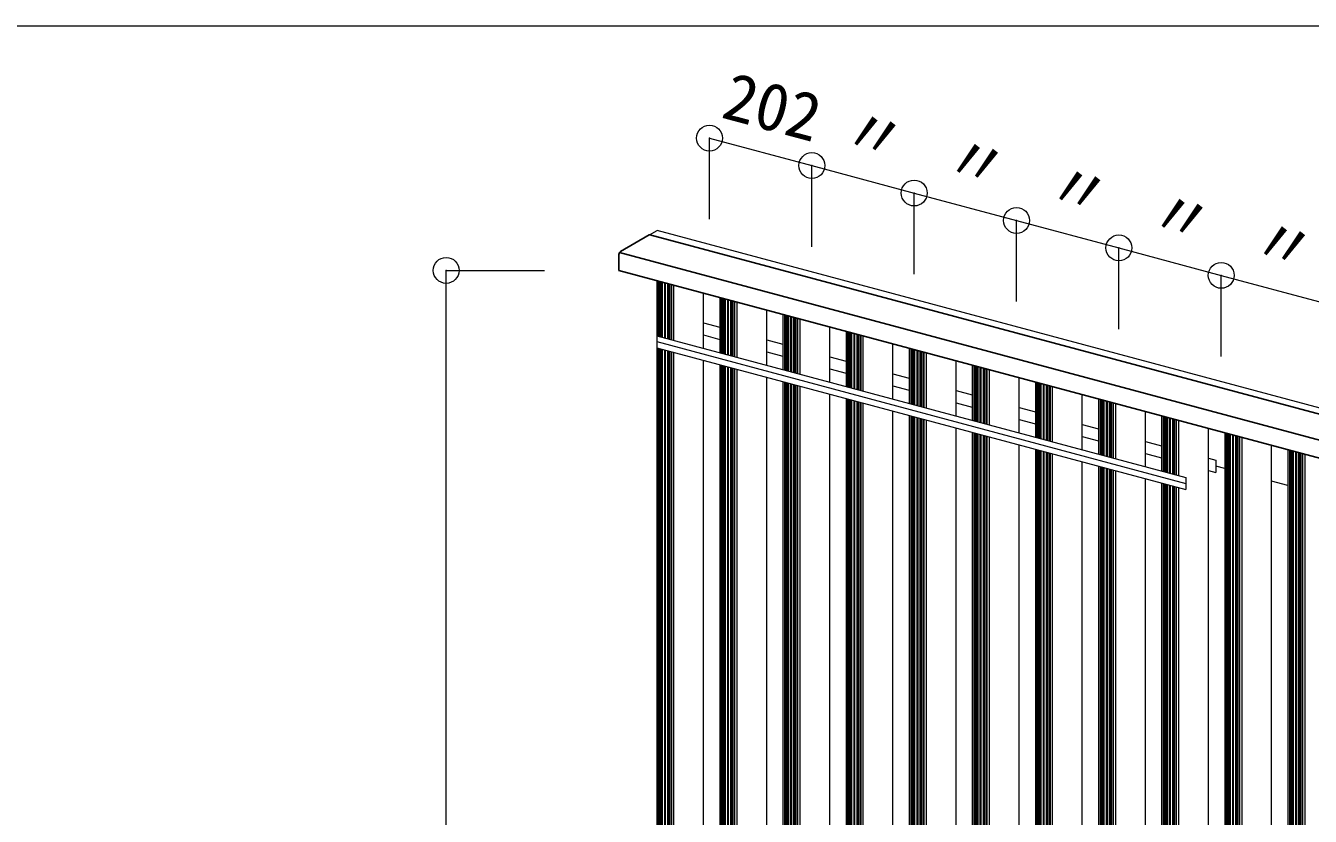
# Model space of a CAD drawing. Units: millimetres, scale not verified. Extents: x -23400 to 38824, y -71984 to 16500.
# Drawn here: x -10954 to -7380, y -2494 to -296 of the extents above; entities that cross this region are included whole.
import ezdxf
from ezdxf.enums import TextEntityAlignment as Align

# ---------------------------------------------------------------- set-up
doc = ezdxf.new("R2010")
doc.units = ezdxf.units.MM
doc.header["$LTSCALE"] = 120
doc.header["$PDMODE"] = 32
doc.header["$PDSIZE"] = 72
for name, color, linetype, lineweight in [('B-2_SQバー', 3, 'Continuous', 18), ('B-3_ランナー', 2, 'Continuous', 25), ('B-5_寸法', 7, 'Continuous', 9), ('B-B_補強金具・金具・その他', 3, 'Continuous', 18), ('B-D_パネル', 4, 'Continuous', 9), ('F-3_ランナー', 4, 'Continuous', 9)]:
    doc.layers.add(name, color=color, linetype=linetype, lineweight=lineweight)
doc.styles.add('ＭＳ ゴシック', font='')
doc.styles.get('ＭＳ ゴシック').set_extended_font_data('MS Gothic')

msp = doc.modelspace()

# ---------------------------------------------------------------- linework, layer by layer
at = {"layer": 'B-2_SQバー'}
for p, q in [((-9198.5, -1004.6), (-9198.5, -1158)), ((-9194.2, -1005.7), (-9194.2, -1159.1)), ((-9191, -1160), (-9191, -1006.6)), ((-9188.3, -1007.3), (-9188.3, -1160.7)), ((-9184.5, -1161.7), (-9184.5, -1008.3)), ((-9182.4, -1162.3), (-9182.4, -1008.9)), ((-9177.1, -1010.3), (-9177.1, -1163.7)), ((-9175, -1164.3), (-9175, -1010.9)), ((-9173.8, -1164.6), (-9173.8, -1011.2)), ((-9168.6, -1012.6), (-9168.6, -1166)), ((-9165.4, -1013.4), (-9165.4, -1166.8)), ((-9162.6, -1167.6), (-9162.6, -1014.2)), ((-9158.9, -1015.2), (-9158.9, -1168.6)), ((-9156.7, -1169.2), (-9156.7, -1015.8)), ((-9151.3, -1017.2), (-9151.3, -1170.6)), ((-9068, -1193), (-9068, -1039.6)), ((-9022.9, -1051.6), (-9022.9, -1205)), ((-9018.6, -1052.8), (-9018.6, -1206.2)), ((-9015.4, -1207), (-9015.4, -1053.6)), ((-9012.7, -1054.4), (-9012.7, -1207.8)), ((-9008.9, -1208.8), (-9008.9, -1055.4)), ((-9006.8, -1209.3), (-9006.8, -1056)), ((-9001.5, -1057.4), (-9001.5, -1210.8)), ((-8999.4, -1211.3), (-8999.4, -1057.9)), ((-8998.2, -1211.6), (-8998.2, -1058.2)), ((-8993, -1059.7), (-8993, -1213)), ((-8989.8, -1060.5), (-8989.8, -1213.9)), ((-8987, -1214.6), (-8987, -1061.2)), ((-8983.3, -1062.2), (-8983.3, -1215.6)), ((-8981.1, -1216.2), (-8981.1, -1062.8)), ((-8975.7, -1064.3), (-8975.7, -1217.7)), ((-8892.4, -1240), (-8892.4, -1086.6)), ((-8847.3, -1098.7), (-8847.3, -1252.1)), ((-8843, -1099.8), (-8843, -1253.2)), ((-8839.8, -1254.1), (-8839.8, -1100.7)), ((-8837.1, -1101.4), (-8837.1, -1254.8)), ((-8833.3, -1255.8), (-8833.3, -1102.4)), ((-8831.2, -1256.4), (-8831.2, -1103)), ((-8825.9, -1104.4), (-8825.9, -1257.8)), ((-8823.8, -1258.4), (-8823.8, -1105)), ((-8822.6, -1258.7), (-8822.6, -1105.3)), ((-8817.4, -1106.7), (-8817.4, -1260.1)), ((-8814.2, -1107.6), (-8814.2, -1260.9)), ((-8811.4, -1261.7), (-8811.4, -1108.3)), ((-8807.7, -1109.3), (-8807.7, -1262.7)), ((-8805.5, -1263.3), (-8805.5, -1109.9)), ((-8800.1, -1111.3), (-8800.1, -1264.7)), ((-8716.7, -1287.1), (-8716.7, -1133.7)), ((-8671.7, -1145.7), (-8671.7, -1299.1)), ((-8667.4, -1146.9), (-8667.4, -1300.3)), ((-8664.2, -1301.1), (-8664.2, -1147.7)), ((-8661.5, -1148.5), (-8661.5, -1301.9)), ((-8657.7, -1302.9), (-8657.7, -1149.5)), ((-8655.6, -1303.5), (-8655.6, -1150.1)), ((-8650.3, -1151.5), (-8650.3, -1304.9)), ((-8648.1, -1305.4), (-8648.1, -1152)), ((-8647, -1305.7), (-8647, -1152.3)), ((-8641.8, -1153.8), (-8641.8, -1307.2)), ((-8638.6, -1154.6), (-8638.6, -1308)), ((-8635.8, -1308.7), (-8635.8, -1155.3)), ((-8632.1, -1156.4), (-8632.1, -1309.8)), ((-8629.9, -1310.3), (-8629.9, -1156.9)), ((-8624.5, -1158.4), (-8624.5, -1311.8)), ((-9198.5, -1191.5), (-9198.5, -2978)), ((-9194.2, -1192.6), (-9194.2, -2979.1)), ((-9191, -2980), (-9191, -1193.5)), ((-9188.3, -1194.2), (-9188.3, -2980.7)), ((-9184.5, -2981.7), (-9184.5, -1195.2)), ((-9182.4, -2982.3), (-9182.4, -1195.8)), ((-9177.1, -1197.2), (-9177.1, -2983.7)), ((-9175, -2984.3), (-9175, -1197.8)), ((-9173.8, -2984.6), (-9173.8, -1198.1)), ((-9168.6, -1199.5), (-9168.6, -2986)), ((-9165.4, -1200.3), (-9165.4, -2986.8)), ((-9162.6, -2987.6), (-9162.6, -1201.1)), ((-9158.9, -1202.1), (-9158.9, -2988.6)), ((-9156.7, -2989.2), (-9156.7, -1202.7)), ((-9151.3, -1204.1), (-9151.3, -2990.6)), ((-8541.1, -1334.1), (-8541.1, -1180.7)), ((-8496.1, -1192.8), (-8496.1, -1346.2)), ((-8491.8, -1193.9), (-8491.8, -1347.3)), ((-8488.6, -1348.2), (-8488.6, -1194.8)), ((-8485.9, -1195.5), (-8485.9, -1348.9)), ((-8482.1, -1349.9), (-8482.1, -1196.5)), ((-8479.9, -1350.5), (-8479.9, -1197.1)), ((-8474.7, -1198.5), (-8474.7, -1351.9)), ((-8472.5, -1352.5), (-8472.5, -1199.1)), ((-8471.4, -1352.8), (-8471.4, -1199.4)), ((-8466.1, -1200.8), (-8466.1, -1354.2)), ((-8463, -1201.7), (-8463, -1355.1)), ((-8460.2, -1355.8), (-8460.2, -1202.4)), ((-8456.5, -1203.4), (-8456.5, -1356.8)), ((-8454.3, -1357.4), (-8454.3, -1204)), ((-8448.9, -1205.4), (-8448.9, -1358.8)), ((-9068, -3013), (-9068, -1226.4)), ((-9022.9, -1238.5), (-9022.9, -3025)), ((-9018.6, -1239.7), (-9018.6, -3026.2)), ((-9015.4, -3027), (-9015.4, -1240.5)), ((-9012.7, -1241.3), (-9012.7, -3027.8)), ((-9008.9, -3028.8), (-9008.9, -1242.3)), ((-9006.8, -3029.3), (-9006.8, -1242.8)), ((-9001.5, -1244.3), (-9001.5, -3030.8)), ((-8999.4, -3031.3), (-8999.4, -1244.8)), ((-8998.2, -3031.6), (-8998.2, -1245.1)), ((-8993, -1246.5), (-8993, -3033)), ((-8989.8, -1247.4), (-8989.8, -3033.9)), ((-8987, -3034.6), (-8987, -1248.1)), ((-8983.3, -1249.1), (-8983.3, -3035.6)), ((-8981.1, -3036.2), (-8981.1, -1249.7)), ((-8365.5, -1381.2), (-8365.5, -1227.8)), ((-8320.5, -1239.8), (-8320.5, -1393.2)), ((-8316.2, -1241), (-8316.2, -1394.4)), ((-8313, -1395.2), (-8313, -1241.8)), ((-8310.3, -1242.6), (-8310.3, -1396)), ((-8306.5, -1397), (-8306.5, -1243.6)), ((-8304.3, -1397.6), (-8304.3, -1244.2)), ((-8299.1, -1245.6), (-8299.1, -1399)), ((-8296.9, -1399.5), (-8296.9, -1246.2)), ((-8295.8, -1399.8), (-8295.8, -1246.5)), ((-8290.5, -1247.9), (-8290.5, -1401.3)), ((-8287.4, -1248.7), (-8287.4, -1402.1)), ((-8284.6, -1402.8), (-8284.6, -1249.5)), ((-8280.9, -1250.5), (-8280.9, -1403.9)), ((-8975.7, -1251.2), (-8975.7, -3037.7)), ((-8892.4, -3060), (-8892.4, -1273.5)), ((-8847.3, -1285.6), (-8847.3, -3072.1)), ((-8843, -1286.7), (-8843, -3073.2)), ((-8278.7, -1404.4), (-8278.7, -1251)), ((-8273.3, -1252.5), (-8273.3, -1405.9)), ((-8189.9, -1428.2), (-8189.9, -1274.8)), ((-8839.8, -3074.1), (-8839.8, -1287.6)), ((-8837.1, -1288.3), (-8837.1, -3074.8)), ((-8833.3, -3075.8), (-8833.3, -1289.3)), ((-8831.2, -3076.4), (-8831.2, -1289.9)), ((-8825.9, -1291.3), (-8825.9, -3077.8)), ((-8823.8, -3078.4), (-8823.8, -1291.9)), ((-8822.6, -3078.7), (-8822.6, -1292.2)), ((-8817.4, -1293.6), (-8817.4, -3080.1)), ((-8814.2, -1294.4), (-8814.2, -3080.9)), ((-8811.4, -3081.7), (-8811.4, -1295.2)), ((-8807.7, -1296.2), (-8807.7, -3082.7)), ((-8805.5, -3083.3), (-8805.5, -1296.8)), ((-8800.1, -1298.2), (-8800.1, -3084.7)), ((-8716.7, -3107.1), (-8716.7, -1320.6)), ((-8144.9, -1286.9), (-8144.9, -1440.3)), ((-8140.6, -1288), (-8140.6, -1441.4)), ((-8137.4, -1442.3), (-8137.4, -1288.9)), ((-8134.7, -1289.6), (-8134.7, -1443)), ((-8130.9, -1444), (-8130.9, -1290.6)), ((-8128.7, -1444.6), (-8128.7, -1291.2)), ((-8123.5, -1292.6), (-8123.5, -1446)), ((-8121.3, -1446.6), (-8121.3, -1293.2)), ((-8120.2, -1446.9), (-8120.2, -1293.5)), ((-8114.9, -1294.9), (-8114.9, -1448.3)), ((-8111.8, -1295.8), (-8111.8, -1449.2)), ((-8109, -1449.9), (-8109, -1296.5)), ((-8105.2, -1297.5), (-8105.2, -1450.9)), ((-8103.1, -1451.5), (-8103.1, -1298.1)), ((-8097.7, -1299.5), (-8097.7, -1452.9)), ((-8014.3, -1475.3), (-8014.3, -1321.9)), ((-8671.7, -1332.6), (-8671.7, -3119.1)), ((-8667.4, -1333.8), (-8667.4, -3120.3)), ((-8664.2, -3121.1), (-8664.2, -1334.6)), ((-8661.5, -1335.4), (-8661.5, -3121.9)), ((-8657.7, -3122.9), (-8657.7, -1336.4)), ((-8655.6, -3123.5), (-8655.6, -1336.9)), ((-8650.3, -1338.4), (-8650.3, -3124.9)), ((-8648.1, -3125.4), (-8648.1, -1338.9)), ((-8647, -3125.7), (-8647, -1339.2)), ((-8641.8, -1340.6), (-8641.8, -3127.2)), ((-8638.6, -1341.5), (-8638.6, -3128)), ((-8635.8, -3128.7), (-8635.8, -1342.2)), ((-8632.1, -1343.2), (-8632.1, -3129.8)), ((-8629.9, -3130.3), (-8629.9, -1343.8)), ((-8624.5, -1345.3), (-8624.5, -3131.8)), ((-7969.3, -1333.9), (-7969.3, -1487.3)), ((-7965, -1335.1), (-7965, -1488.5)), ((-7961.8, -1489.3), (-7961.8, -1335.9)), ((-7959.1, -1336.7), (-7959.1, -1490.1)), ((-7955.3, -1491.1), (-7955.3, -1337.7)), ((-7953.1, -1491.7), (-7953.1, -1338.3)), ((-7947.9, -1339.7), (-7947.9, -1493.1)), ((-7945.7, -1493.7), (-7945.7, -1340.3)), ((-7944.6, -1494), (-7944.6, -1340.6)), ((-7939.3, -1342), (-7939.3, -1495.4)), ((-7936.2, -1342.8), (-7936.2, -1496.2)), ((-7933.4, -1497), (-7933.4, -1343.6)), ((-7929.6, -1344.6), (-7929.6, -1498)), ((-7927.5, -1498.5), (-7927.5, -1345.1)), ((-7922.1, -1346.6), (-7922.1, -1500)), ((-8541.1, -3154.1), (-8541.1, -1367.6)), ((-8496.1, -1379.7), (-8496.1, -3166.2)), ((-8491.8, -1380.8), (-8491.8, -3167.3)), ((-8488.6, -3168.2), (-8488.6, -1381.7)), ((-8485.9, -1382.4), (-8485.9, -3168.9)), ((-8482.1, -3169.9), (-8482.1, -1383.4)), ((-8479.9, -3170.5), (-8479.9, -1384)), ((-8474.7, -1385.4), (-8474.7, -3171.9)), ((-8472.5, -3172.5), (-8472.5, -1386)), ((-8471.4, -3172.8), (-8471.4, -1386.3)), ((-8466.1, -1387.7), (-8466.1, -3174.2)), ((-8463, -1388.6), (-8463, -3175.1)), ((-8460.2, -3175.8), (-8460.2, -1389.3)), ((-8456.5, -1390.3), (-8456.5, -3176.8)), ((-8454.3, -3177.4), (-8454.3, -1390.9)), ((-8448.9, -1392.3), (-8448.9, -3178.8)), ((-7838.7, -1522.3), (-7838.7, -1368.9)), ((-7793.7, -1381), (-7793.7, -1534.4)), ((-7789.4, -1382.2), (-7789.4, -1535.5)), ((-7786.2, -1536.4), (-7786.2, -1383)), ((-7783.4, -1383.7), (-7783.4, -1537.1)), ((-7779.7, -1538.1), (-7779.7, -1384.7)), ((-7777.5, -1538.7), (-7777.5, -1385.3)), ((-7772.3, -1386.7), (-7772.3, -1540.1)), ((-7770.1, -1540.7), (-7770.1, -1387.3)), ((-7769, -1541), (-7769, -1387.6)), ((-7763.7, -1389), (-7763.7, -1542.4)), ((-7760.6, -1389.9), (-7760.6, -1543.3)), ((-7757.8, -1544), (-7757.8, -1390.6)), ((-7754, -1391.6), (-7754, -1545)), ((-7751.9, -1545.6), (-7751.9, -1392.2)), ((-7746.4, -1393.7), (-7746.4, -1547.1)), ((-8365.5, -3201.2), (-8365.5, -1414.7)), ((-8320.5, -1426.7), (-8320.5, -3213.2)), ((-8316.2, -1427.9), (-8316.2, -3214.4)), ((-8313, -3215.2), (-8313, -1428.7)), ((-8310.3, -1429.5), (-8310.3, -3216)), ((-7663.1, -4243.8), (-7663.1, -1416)), ((-7618.1, -1428.1), (-7618.1, -4299.4)), ((-7613.8, -1429.2), (-7613.8, -4304.9)), ((-8306.5, -3217), (-8306.5, -1430.5)), ((-8304.3, -3217.6), (-8304.3, -1431.1)), ((-8299.1, -1432.5), (-8299.1, -3219)), ((-8296.9, -3219.5), (-8296.9, -1433)), ((-8295.8, -3219.8), (-8295.8, -1433.3)), ((-8290.5, -1434.8), (-8290.5, -3221.3)), ((-8287.4, -1435.6), (-8287.4, -3222.1)), ((-8284.6, -3222.8), (-8284.6, -1436.3)), ((-8280.9, -1437.4), (-8280.9, -3223.9)), ((-8278.7, -3224.4), (-8278.7, -1437.9)), ((-8273.3, -1439.4), (-8273.3, -3225.9)), ((-8189.9, -3248.2), (-8189.9, -1461.7)), ((-7610.6, -4308.9), (-7610.6, -1430.1)), ((-7607.8, -1430.8), (-7607.8, -4312.4)), ((-7604.1, -4317.2), (-7604.1, -1431.8)), ((-7601.9, -4320), (-7601.9, -1432.4)), ((-7596.7, -1433.8), (-7596.7, -4326.8)), ((-7594.5, -4329.5), (-7594.5, -1434.4)), ((-7593.4, -4331), (-7593.4, -1434.7)), ((-7588.1, -1436.1), (-7588.1, -4337.8)), ((-7585, -1436.9), (-7585, -4342)), ((-7582.2, -4345.6), (-7582.2, -1437.7)), ((-7578.4, -1438.7), (-7578.4, -4350.5)), ((-7576.3, -4353.3), (-7576.3, -1439.3)), ((-7570.8, -1440.7), (-7570.8, -4360.5)), ((-7487.5, -4475.7), (-7487.5, -1463)), ((-8144.9, -1473.8), (-8144.9, -3260.3)), ((-8140.6, -1474.9), (-8140.6, -3261.4)), ((-8137.4, -3262.3), (-8137.4, -1475.8)), ((-8134.7, -1476.5), (-8134.7, -3263)), ((-8130.9, -3264), (-8130.9, -1477.5)), ((-8128.7, -3264.6), (-8128.7, -1478.1)), ((-8123.5, -1479.5), (-8123.5, -3266)), ((-8121.3, -3266.6), (-8121.3, -1480.1)), ((-8120.2, -3266.9), (-8120.2, -1480.4)), ((-8114.9, -1481.8), (-8114.9, -3268.3)), ((-8111.8, -1482.7), (-8111.8, -3269.2)), ((-8109, -3269.9), (-8109, -1483.4)), ((-8105.2, -1484.4), (-8105.2, -3270.9)), ((-8103.1, -3271.5), (-8103.1, -1485)), ((-8097.7, -1486.4), (-8097.7, -3272.9)), ((-7442.5, -1475.1), (-7442.5, -4542.4)), ((-7438.2, -1476.3), (-7438.2, -4549)), ((-7435, -4553.9), (-7435, -1477.1)), ((-7432.2, -1477.8), (-7432.2, -4558.1)), ((-7428.5, -4563.9), (-7428.5, -1478.9)), ((-7426.3, -4567.2), (-7426.3, -1479.4)), ((-7421, -1480.8), (-7421, -4575.4)), ((-7418.9, -4578.8), (-7418.9, -1481.4)), ((-7417.8, -4580.5), (-7417.8, -1481.7)), ((-7412.5, -1483.1), (-7412.5, -4588.8)), ((-7409.3, -1484), (-7409.3, -4593.8)), ((-7406.6, -4598.1), (-7406.6, -1484.7)), ((-7402.8, -1485.7), (-7402.8, -4604.1)), ((-7400.7, -4607.6), (-7400.7, -1486.3)), ((-7395.2, -1487.8), (-7395.2, -4616.3)), ((-8014.3, -3295.3), (-8014.3, -1508.8)), ((-7969.3, -1520.8), (-7969.3, -3307.3)), ((-7965, -1522), (-7965, -3308.5)), ((-7961.8, -3309.3), (-7961.8, -1522.8)), ((-7959.1, -1523.6), (-7959.1, -3310.1)), ((-7955.3, -3311.1), (-7955.3, -1524.6)), ((-7953.1, -3311.7), (-7953.1, -1525.2)), ((-7947.9, -1526.6), (-7947.9, -3313.1)), ((-7945.7, -3313.7), (-7945.7, -1527.1)), ((-7944.6, -3314), (-7944.6, -1527.4)), ((-7939.3, -1528.9), (-7939.3, -3315.4)), ((-7936.2, -1529.7), (-7936.2, -3316.2)), ((-7933.4, -3317), (-7933.4, -1530.4)), ((-7929.6, -1531.5), (-7929.6, -3318)), ((-7927.5, -3318.5), (-7927.5, -1532)), ((-7922.1, -1533.5), (-7922.1, -3320)), ((-7838.7, -3342.3), (-7838.7, -1555.8)), ((-7793.7, -1567.9), (-7793.7, -3354.4)), ((-7789.4, -1569), (-7789.4, -3355.5)), ((-7786.2, -3356.4), (-7786.2, -1569.9)), ((-7783.4, -1570.6), (-7783.4, -3357.1)), ((-7779.7, -3358.1), (-7779.7, -1571.6)), ((-7777.5, -3358.7), (-7777.5, -1572.2)), ((-7772.3, -1573.6), (-7772.3, -3360.1)), ((-7770.1, -3360.7), (-7770.1, -1574.2)), ((-7769, -3361), (-7769, -1574.5)), ((-7763.7, -1575.9), (-7763.7, -3362.4)), ((-7760.6, -1576.8), (-7760.6, -3363.3)), ((-7757.8, -3364), (-7757.8, -1577.5)), ((-7754, -1578.5), (-7754, -3365)), ((-7751.9, -3365.6), (-7751.9, -1579.1)), ((-7746.4, -1580.5), (-7746.4, -3367.1))]:
    msp.add_line(p, q, dxfattribs=at)
at = {"layer": 'B-3_ランナー'}
for p, q in [((-9299.6, -924.2), (-9219.1, -877.7)), ((-3696.8, -2356.6), (-9217.1, -877.4)), ((-3783.1, -2405.6), (-9302, -926.8)), ((-9303.5, -976.4), (-9303.5, -932)), ((-3783.1, -2455.6), (-9303.5, -976.4))]:
    msp.add_line(p, q, dxfattribs=at)
for centre, radius, start, end in [((-9217.8, -879.8), 2.5, 75, 121.2786), ((-9213, -885.6), 9.96, 127.58517, 127.58519), ((-9293.5, -932.1), 9.96, 127.5852, 180.578)]:
    msp.add_arc(centre, radius, start, end, dxfattribs=at)
at = {"layer": 'B-5_寸法', "color": 4}
for p, q in [((-9784.2, -976.4), (-9510.4, -976.4)), ((-9784.2, -8464.3), (-9784.2, -976.4)), ((-7627.6, -1215.9), (-7627.6, -990.2))]:
    msp.add_line(p, q, dxfattribs=at)
for points in [[(-9051.5, -834.3), (-9051.5, -608.6), (-8766.7, -685)], [(-8766.7, -910.6), (-8766.7, -685), (-8481.9, -761.3)], [(-8481.9, -986.9), (-8481.9, -761.3), (-8197.2, -837.6)], [(-8197.2, -1063.2), (-8197.2, -837.6), (-7912.4, -913.9)], [(-7912.4, -1139.6), (-7912.4, -913.9), (-7627.6, -990.2), (-7342.8, -1066.5), (-7058, -1142.8)]]:
    msp.add_lwpolyline(points, dxfattribs=at)
at = {"layer": 'B-5_寸法'}
for p in [(-9051.5, -608.6), (-8766.7, -685), (-8481.9, -761.3), (-8197.2, -837.6), (-7912.4, -913.9), (-9784.2, -976.4), (-7627.6, -990.2)]:
    msp.add_point(p, dxfattribs=at)
at = {"layer": 'B-B_補強金具・金具・その他'}
for p, q in [((-9068, -1122.5), (-9022.9, -1134.6)), ((-9198.5, -1158), (-9198.5, -1191.5)), ((-9198.5, -1158), (-7726.2, -1552.5)), ((-9198.5, -1174), (-7726.2, -1568.5)), ((-9198.5, -1174.5), (-7726.2, -1569)), ((-9068, -1156), (-9022.9, -1168.1)), ((-8892.4, -1169.6), (-8847.3, -1181.6)), ((-9198.5, -1191.5), (-7726.2, -1586)), ((-8892.4, -1203.1), (-8847.3, -1215.1)), ((-8716.7, -1216.6), (-8671.7, -1228.7)), ((-8716.7, -1250.1), (-8671.7, -1262.2)), ((-8541.1, -1263.7), (-8496.1, -1275.7)), ((-8541.1, -1297.2), (-8496.1, -1309.2)), ((-8365.5, -1310.7), (-8320.5, -1322.8)), ((-8365.5, -1344.2), (-8320.5, -1356.3)), ((-8189.9, -1357.8), (-8144.9, -1369.8)), ((-8189.9, -1391.3), (-8144.9, -1403.3)), ((-8014.3, -1404.8), (-7969.3, -1416.9)), ((-8014.3, -1438.3), (-7969.3, -1450.4)), ((-7838.7, -1451.9), (-7793.7, -1464)), ((-7838.7, -1485.4), (-7793.7, -1497.4)), ((-7663.1, -1498.9), (-7642.9, -1504.4)), ((-7663.1, -1532.4), (-7642.9, -1537.9)), ((-7642.9, -1504.4), (-7642.9, -1537.9)), ((-7726.2, -1552.5), (-7726.2, -1586))]:
    msp.add_line(p, q, dxfattribs=at)
at = {"layer": 'B-D_パネル'}
for p, q in [((-9218.1, -877.1), (-9197.4, -865.2)), ((-9218.1, -877.1), (-9218.1, -877.4)), ((-9218.1, -877.1), (-9217.1, -877.4)), ((-3677.1, -2344.4), (-9197.4, -865.2)), ((-7618.1, -1527.1), (-7642.9, -1520.4)), ((-7442.5, -1574.1), (-7487.5, -1562.1))]:
    msp.add_line(p, q, dxfattribs=at)
at = {"layer": 'F-3_ランナー', "color": 3, "lineweight": 18}
msp.add_line((-22914.5, -296.1), (-234.5, -296.1), dxfattribs=at)

# ---------------------------------------------------------------- texts
at = {"layer": 'B-5_寸法', "style": 'ＭＳ ゴシック'}
for s, p in [('202', (-9033.3, -588.7)), ('〃', (-8705.1, -676.6)), ('〃', (-8420.3, -752.9)), ('〃', (-8135.5, -829.3)), ('〃', (-7850.7, -905.6)), ('〃', (-7565.9, -981.9))]:
    msp.add_text(s, height=132, rotation=345, dxfattribs=at).set_placement(p, align=Align.BOTTOM_LEFT)

doc.saveas('drawing.dxf')
